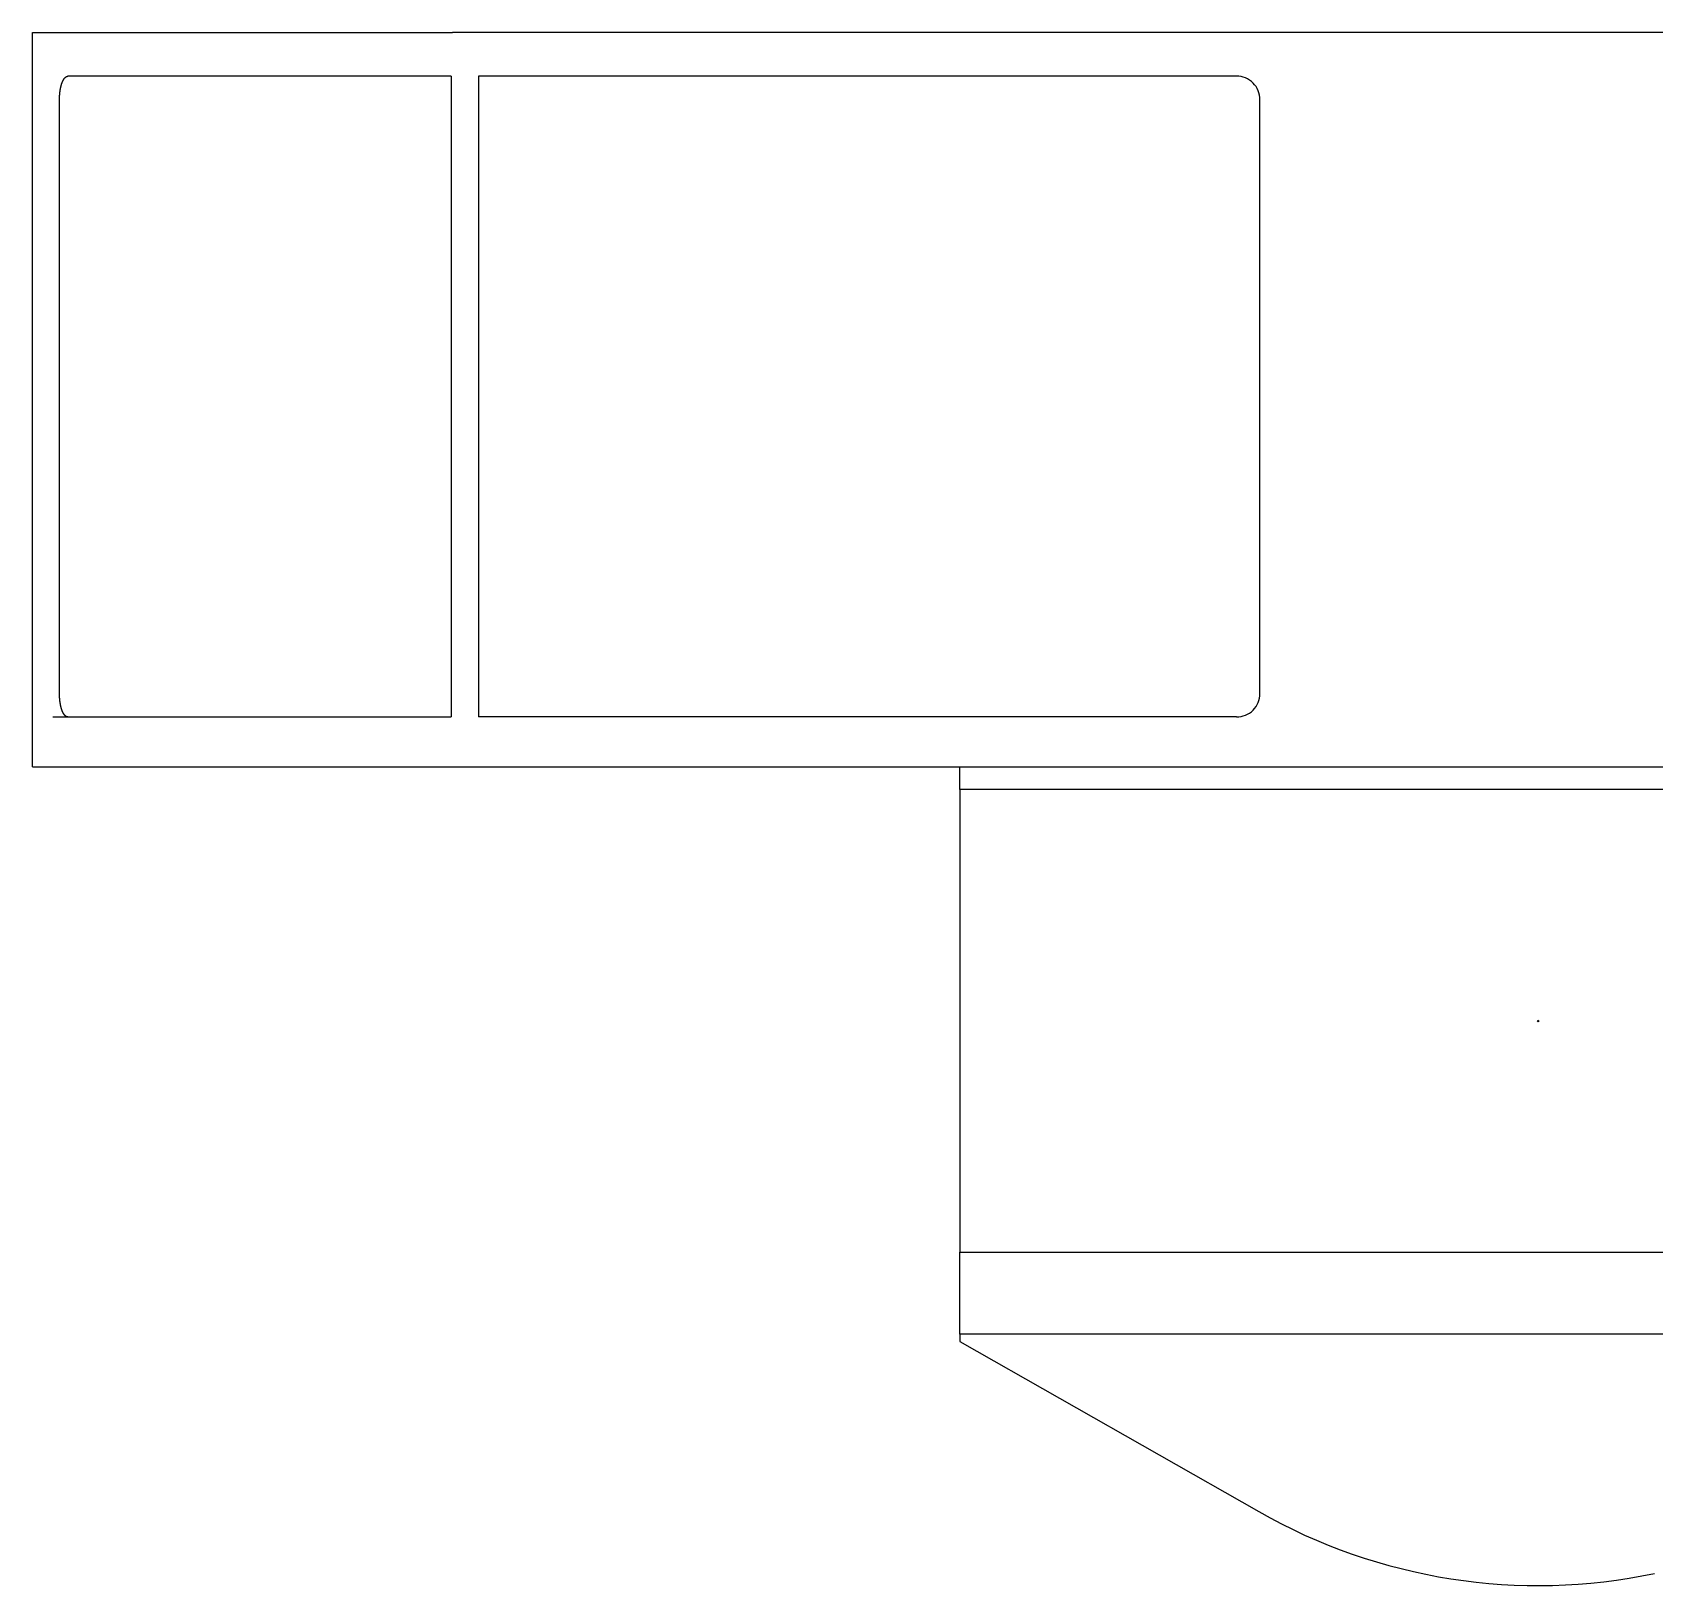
# Model space of a CAD drawing. Extents: x -120528 to -38681, y -40362 to 40632.
# Drawn here: x -54597 to -52521, y -31216 to -29228 of the extents above; entities that cross this region are included whole.
import ezdxf

# ---------------------------------------------------------------- set-up
doc = ezdxf.new("R2010")
doc.units = 0
doc.header["$PDMODE"] = 35
doc.layers.get('0').update_dxf_attribs({"linetype": 'CONTINUOUS'})

msp = doc.modelspace()

# ---------------------------------------------------------------- linework, layer by layer
at = {"color": 40, "linetype": 'Continuous'}
for p, q in [((-54596.95, -30168.09), (-54596.95, -29228.09)), ((-54596.95, -29228.09), (-54585.67, -29228.09)), ((-54585.67, -29228.09), (-54059.24, -29228.09)), ((-54028.2, -29228.09), (-54059.24, -29228.09)), ((-52494.9, -29228.09), (-54028.2, -29228.09)), ((-54061.03, -29284.09), (-54551.49, -29284.09)), ((-54061.03, -29284.09), (-54061.03, -30104.09)), ((-53055.97, -29284.09), (-54025.91, -29284.09)), ((-54025.91, -29284.09), (-54025.91, -30104.09)), ((-54562.31, -30074.09), (-54562.31, -29314.09)), ((-53025.94, -30074.09), (-53025.94, -29314.09)), ((-54570.73, -30104.09), (-54061.03, -30104.09)), ((-53055.95, -30104.09), (-54025.91, -30104.09)), ((-54596.95, -30168.09), (-54585.67, -30168.09)), ((-54585.67, -30168.09), (-54059.24, -30168.09)), ((-54059.24, -30168.09), (-54028.2, -30168.09)), ((-54028.2, -30168.09), (-52494.9, -30168.09)), ((-53409.94, -30197.09), (-53409.94, -30168.09)), ((-50713.94, -30197.09), (-53409.94, -30197.09)), ((-53409.94, -30197.09), (-53409.94, -30789.09)), ((-53409.94, -30894.09), (-53409.94, -30789.09)), ((-53409.94, -30789.09), (-50713.94, -30789.09)), ((-53409.94, -30894.09), (-53409.94, -30903.09)), ((-50713.94, -30894.09), (-53409.94, -30894.09)), ((-53409.94, -30903.09), (-53027.51, -31120.91))]:
    msp.add_line(p, q, dxfattribs=at)
for centre, radius, start, end in [((-53055.97, -29314.15), 30.05, 45.02242, 90.0035), ((-53055.92, -29314.1), 29.98, 0.0081, 45.02605), ((-53055.92, -30074.09), 29.98, 314.97394, 359.99189), ((-53055.97, -30074.04), 30.05, 269.9965, 314.97758), ((-52669.94, -30493.09), 722.5, 240.33625, 281.9014)]:
    msp.add_arc(centre, radius, start, end, dxfattribs=at)
for points, knots in [([(-54559.19, -29292.93), (-54559.14, -29292.8), (-54559.05, -29292.54), (-54558.91, -29292.16), (-54558.76, -29291.79), (-54558.61, -29291.41), (-54558.45, -29291.05), (-54558.3, -29290.69), (-54558.13, -29290.34), (-54557.97, -29289.99), (-54557.8, -29289.66), (-54557.63, -29289.32), (-54557.46, -29289), (-54557.28, -29288.69), (-54557.1, -29288.38), (-54556.92, -29288.09), (-54556.74, -29287.8), (-54556.55, -29287.52), (-54556.36, -29287.25), (-54556.17, -29286.99), (-54555.97, -29286.74), (-54555.77, -29286.5), (-54555.57, -29286.27), (-54555.37, -29286.05), (-54555.16, -29285.84), (-54554.96, -29285.64), (-54554.75, -29285.46), (-54554.54, -29285.28), (-54554.33, -29285.12), (-54554.12, -29284.97), (-54553.9, -29284.83), (-54553.68, -29284.7), (-54553.47, -29284.58), (-54553.25, -29284.48), (-54553.03, -29284.39), (-54552.81, -29284.31), (-54552.59, -29284.24), (-54552.37, -29284.19), (-54552.15, -29284.15), (-54551.93, -29284.12), (-54551.71, -29284.1), (-54551.57, -29284.09), (-54551.49, -29284.09)], [0, 0, 0, 0, 0.4125952, 0.8214531, 1.2263786, 1.6271693, 2.0236187, 2.4155188, 2.802662, 3.1848438, 3.561865, 3.9335342, 4.2996704, 4.6601055, 5.0146871, 5.3632809, 5.7057736, 6.0420756, 6.372123, 6.6958626, 7.0132423, 7.3242281, 7.6288065, 7.9269867, 8.2188028, 8.5043153, 8.7836136, 9.0568174, 9.3240786, 9.5855826, 9.8415497, 10.0922354, 10.3379308, 10.5789621, 10.815689, 11.048503, 11.2778238, 11.5040951, 11.7277794, 11.9493519, 12.169293, 12.3880804, 12.3880804, 12.3880804, 12.3880804]), ([(-54562.31, -29314.09), (-54562.31, -29313.96), (-54562.31, -29313.68), (-54562.31, -29313.27), (-54562.31, -29312.86), (-54562.3, -29312.45), (-54562.29, -29312.03), (-54562.28, -29311.62), (-54562.27, -29311.21), (-54562.25, -29310.8), (-54562.23, -29310.38), (-54562.21, -29309.97), (-54562.19, -29309.56), (-54562.17, -29309.14), (-54562.14, -29308.73), (-54562.12, -29308.32), (-54562.09, -29307.91), (-54562.05, -29307.5), (-54562.02, -29307.09), (-54561.98, -29306.68), (-54561.95, -29306.27), (-54561.9, -29305.87), (-54561.86, -29305.46), (-54561.82, -29305.05), (-54561.77, -29304.65), (-54561.72, -29304.25), (-54561.67, -29303.85), (-54561.62, -29303.45), (-54561.56, -29303.05), (-54561.51, -29302.65), (-54561.45, -29302.26), (-54561.39, -29301.87), (-54561.32, -29301.48), (-54561.26, -29301.09), (-54561.19, -29300.7), (-54561.12, -29300.32), (-54561.05, -29299.93), (-54560.97, -29299.55), (-54560.9, -29299.18), (-54560.82, -29298.8), (-54560.74, -29298.43), (-54560.66, -29298.06), (-54560.57, -29297.7), (-54560.49, -29297.33), (-54560.4, -29296.97), (-54560.31, -29296.62), (-54560.22, -29296.26), (-54560.12, -29295.91), (-54560.03, -29295.57), (-54559.93, -29295.22), (-54559.83, -29294.88), (-54559.73, -29294.55), (-54559.62, -29294.22), (-54559.52, -29293.89), (-54559.41, -29293.57), (-54559.3, -29293.25), (-54559.23, -29293.04), (-54559.19, -29292.93)], [0, 0, 0, 0, 0.4106935, 0.8220229, 1.2339099, 1.6462745, 2.0590356, 2.4721112, 2.8854185, 3.2988746, 3.7123963, 4.1259004, 4.5393041, 4.9525253, 5.3654827, 5.7780959, 6.1902861, 6.6019759, 7.0130899, 7.4235547, 7.8332993, 8.2422554, 8.6503573, 9.0575428, 9.4637529, 9.8689319, 10.2730208, 10.6759534, 11.0776573, 11.478055, 11.8770645, 12.2746007, 12.670576, 13.0649015, 13.4574878, 13.8482463, 14.2370897, 14.6239333, 15.0086959, 15.3913007, 15.7716763, 16.1497556, 16.5254632, 16.8987186, 17.2694389, 17.6375397, 18.002935, 18.365537, 18.7252568, 19.0820039, 19.4356867, 19.7862124, 20.1334874, 20.4774168, 20.8179051, 21.154856, 21.488172, 21.488172, 21.488172, 21.488172]), ([(-54559.19, -30095.26), (-54559.22, -30095.17), (-54559.28, -30095.01), (-54559.36, -30094.76), (-54559.45, -30094.51), (-54559.53, -30094.25), (-54559.62, -30093.99), (-54559.7, -30093.73), (-54559.78, -30093.47), (-54559.86, -30093.21), (-54559.94, -30092.94), (-54560.01, -30092.67), (-54560.09, -30092.4), (-54560.16, -30092.13), (-54560.24, -30091.85), (-54560.31, -30091.57), (-54560.38, -30091.29), (-54560.45, -30091.01), (-54560.52, -30090.72), (-54560.59, -30090.44), (-54560.65, -30090.15), (-54560.72, -30089.86), (-54560.78, -30089.57), (-54560.84, -30089.28), (-54560.9, -30088.98), (-54560.96, -30088.69), (-54561.02, -30088.39), (-54561.08, -30088.09), (-54561.13, -30087.79), (-54561.19, -30087.49), (-54561.24, -30087.18), (-54561.29, -30086.88), (-54561.34, -30086.57), (-54561.39, -30086.27), (-54561.44, -30085.96), (-54561.49, -30085.65), (-54561.53, -30085.34), (-54561.58, -30085.02), (-54561.62, -30084.71), (-54561.66, -30084.4), (-54561.7, -30084.08), (-54561.74, -30083.77), (-54561.78, -30083.45), (-54561.82, -30083.13), (-54561.85, -30082.82), (-54561.89, -30082.5), (-54561.92, -30082.18), (-54561.95, -30081.86), (-54561.98, -30081.54), (-54562.01, -30081.22), (-54562.04, -30080.89), (-54562.06, -30080.57), (-54562.09, -30080.25), (-54562.11, -30079.93), (-54562.13, -30079.6), (-54562.15, -30079.28), (-54562.17, -30078.96), (-54562.19, -30078.63), (-54562.21, -30078.31), (-54562.22, -30077.98), (-54562.24, -30077.66), (-54562.25, -30077.33), (-54562.26, -30077.01), (-54562.27, -30076.68), (-54562.28, -30076.36), (-54562.29, -30076.03), (-54562.3, -30075.71), (-54562.3, -30075.39), (-54562.31, -30075.06), (-54562.31, -30074.74), (-54562.31, -30074.42), (-54562.31, -30074.2), (-54562.31, -30074.09)], [0, 0, 0, 0, 0.2615949, 0.5254462, 0.7915061, 1.0597274, 1.3300632, 1.6024671, 1.8768933, 2.1532962, 2.4316306, 2.7118518, 2.9939155, 3.2777779, 3.5633956, 3.8507253, 4.1397246, 4.4303512, 4.7225633, 5.0163195, 5.3115788, 5.6083008, 5.9064453, 6.2059727, 6.5068438, 6.8090196, 7.112462, 7.4171329, 7.722995, 8.0300122, 8.3381525, 8.6473836, 8.9576716, 9.2689808, 9.5812744, 9.8945144, 10.2086617, 10.5236769, 10.8395199, 11.1561503, 11.4735278, 11.7916124, 12.1103641, 12.4297439, 12.7497136, 13.0702357, 13.3912745, 13.7127953, 14.0347653, 14.3571537, 14.679931, 15.0030658, 15.326527, 15.6502857, 15.9743137, 16.2985831, 16.6230649, 16.9477276, 17.2725372, 17.5974555, 17.9224403, 18.2474465, 18.5724263, 18.897331, 19.2221109, 19.5467168, 19.8711006, 20.195216, 20.5190198, 20.8424722, 21.1655381, 21.4881881, 21.4881881, 21.4881881, 21.4881881]), ([(-54551.49, -30104.09), (-54551.54, -30104.09), (-54551.62, -30104.09), (-54551.75, -30104.09), (-54551.87, -30104.08), (-54552, -30104.06), (-54552.12, -30104.04), (-54552.25, -30104.02), (-54552.37, -30104), (-54552.5, -30103.97), (-54552.62, -30103.93), (-54552.75, -30103.9), (-54552.88, -30103.85), (-54553, -30103.81), (-54553.12, -30103.76), (-54553.25, -30103.7), (-54553.37, -30103.65), (-54553.5, -30103.59), (-54553.62, -30103.52), (-54553.74, -30103.45), (-54553.87, -30103.38), (-54553.99, -30103.3), (-54554.11, -30103.22), (-54554.23, -30103.14), (-54554.35, -30103.05), (-54554.47, -30102.95), (-54554.59, -30102.86), (-54554.71, -30102.76), (-54554.83, -30102.65), (-54554.95, -30102.55), (-54555.07, -30102.44), (-54555.19, -30102.32), (-54555.3, -30102.2), (-54555.42, -30102.08), (-54555.54, -30101.96), (-54555.65, -30101.83), (-54555.77, -30101.69), (-54555.88, -30101.56), (-54555.99, -30101.42), (-54556.1, -30101.28), (-54556.22, -30101.13), (-54556.33, -30100.98), (-54556.44, -30100.83), (-54556.54, -30100.67), (-54556.65, -30100.51), (-54556.76, -30100.35), (-54556.86, -30100.19), (-54556.97, -30100.02), (-54557.07, -30099.85), (-54557.18, -30099.68), (-54557.28, -30099.5), (-54557.38, -30099.32), (-54557.48, -30099.14), (-54557.58, -30098.96), (-54557.68, -30098.77), (-54557.78, -30098.58), (-54557.87, -30098.39), (-54557.97, -30098.2), (-54558.06, -30098), (-54558.15, -30097.8), (-54558.25, -30097.6), (-54558.34, -30097.4), (-54558.43, -30097.19), (-54558.52, -30096.99), (-54558.61, -30096.78), (-54558.69, -30096.57), (-54558.78, -30096.35), (-54558.86, -30096.14), (-54558.95, -30095.92), (-54559.03, -30095.7), (-54559.11, -30095.48), (-54559.16, -30095.33), (-54559.19, -30095.26)], [0, 0, 0, 0, 0.1252243, 0.2507496, 0.3766535, 0.5030165, 0.6299206, 0.7574487, 0.8856843, 1.0147108, 1.144611, 1.2754669, 1.4073593, 1.5403675, 1.674569, 1.8100395, 1.9468523, 2.0850791, 2.2247888, 2.3660486, 2.5089233, 2.6534758, 2.799767, 2.947856, 3.0978004, 3.2496564, 3.4034788, 3.5593218, 3.7172387, 3.8772795, 4.0394739, 4.2038361, 4.3703718, 4.5390791, 4.7099496, 4.8829698, 5.0581217, 5.2353847, 5.4147363, 5.5961533, 5.7796133, 5.9650955, 6.1525822, 6.3420606, 6.5335243, 6.7269668, 6.9223805, 7.119756, 7.3190822, 7.5203468, 7.7235354, 7.9286319, 8.1356187, 8.3444758, 8.5551816, 8.7677124, 8.9820421, 9.1981425, 9.415983, 9.6355307, 9.85675, 10.0796027, 10.3040478, 10.5300414, 10.7575371, 10.9864912, 11.216862, 11.4486055, 11.681677, 11.9160321, 12.1516279, 12.3884252, 12.3884252, 12.3884252, 12.3884252])]:
    msp.add_open_spline(points, degree=3, knots=knots, dxfattribs=at)
at = {"color": 20, "linetype": 'Continuous'}
msp.add_point((-52669.94, -30493.09), dxfattribs=at)

doc.saveas('drawing.dxf')
